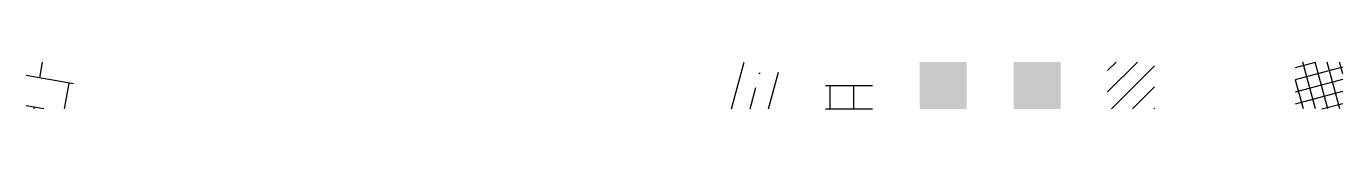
# Model space of a CAD drawing. Header units: metres. Extents: x -150 to 130, y 0 to 10.
import ezdxf

# ---------------------------------------------------------------- set-up
doc = ezdxf.new("R2010")
doc.units = ezdxf.units.M

msp = doc.modelspace()

# ---------------------------------------------------------------- hatches: boundary and pattern name
at = {"layer": 'TARAMA', "extrusion": (0, 0, -1)}
h = msp.add_hatch(dxfattribs=at)
h.set_pattern_fill('TUGLA', color=256, angle=10, style=0, pattern_type=2)
h.set_pattern_definition([(10, (0, 0), (-1.10267, 6.25353), []), (100, (0, 0), (-7.3562, 5.15086), [6.35, -6.35])])
h.paths.add_polyline_path([(140, 0), (150, 0), (150, 10), (140, 10)])
at = {"layer": 'TARAMA'}
h = msp.add_hatch(dxfattribs=at)
h.set_pattern_fill('ANSI36', color=256, scale=2, angle=30, style=0)
h.set_pattern_definition([(75, (0, 0), (-1.0506, 10.7999), [15.875, -3.175, 0, -3.175])])
h.paths.add_polyline_path([(0, 0), (10, 0), (10, 10), (0, 10)])
h = msp.add_hatch(dxfattribs=at)
h.set_pattern_fill('KAROLAJ', color=256, scale=0.5, style=0, pattern_type=2)
h.set_pattern_definition([(0, (0, 0), (0, 5), []), (90, (1, 0), (-5, 0), [5, -5])])
h.paths.add_polyline_path([(20, 0), (30, 0), (30, 10), (20, 10)])
h = msp.add_hatch(color=256, dxfattribs=at)
h.set_gradient(color1=(255, 0, 0), color2=(127, 178, 229), tint=1, name='SPHERICAL')
h.paths.add_polyline_path([(40, 0), (50, 0), (50, 10), (40, 10)])
h = msp.add_hatch(color=256, dxfattribs=at)
h.set_gradient(color1=(0, 0, 255), rotation=30, tint=1, name='INVCURVED')
h.paths.add_polyline_path([(60, 0), (70, 0), (70, 10), (60, 10)])
h = msp.add_hatch(dxfattribs=at)
h.set_pattern_fill('ANSI31', color=256, style=0)
h.paths.add_polyline_path([(80, 0), (90, 0), (90, 10), (80, 10)])
h = msp.add_hatch(dxfattribs=at)
h.set_pattern_fill('LINE', color=256, scale=2, style=0)
h.set_pattern_definition([])
h.paths.add_polyline_path([(100, 0), (110, 0), (110, 10), (100, 10)])
h = msp.add_hatch(dxfattribs=at)
h.set_pattern_fill('_USER', color=256, angle=15, style=0, double=1, pattern_type=0)
h.set_pattern_definition([(15, (0, 0), (-0.64705, 2.414815), []), (105, (0, 0), (-2.414815, -0.64705), [])])
h.paths.add_polyline_path([(120, 0), (130, 0), (130, 10), (120, 10)])

doc.saveas('drawing.dxf')
